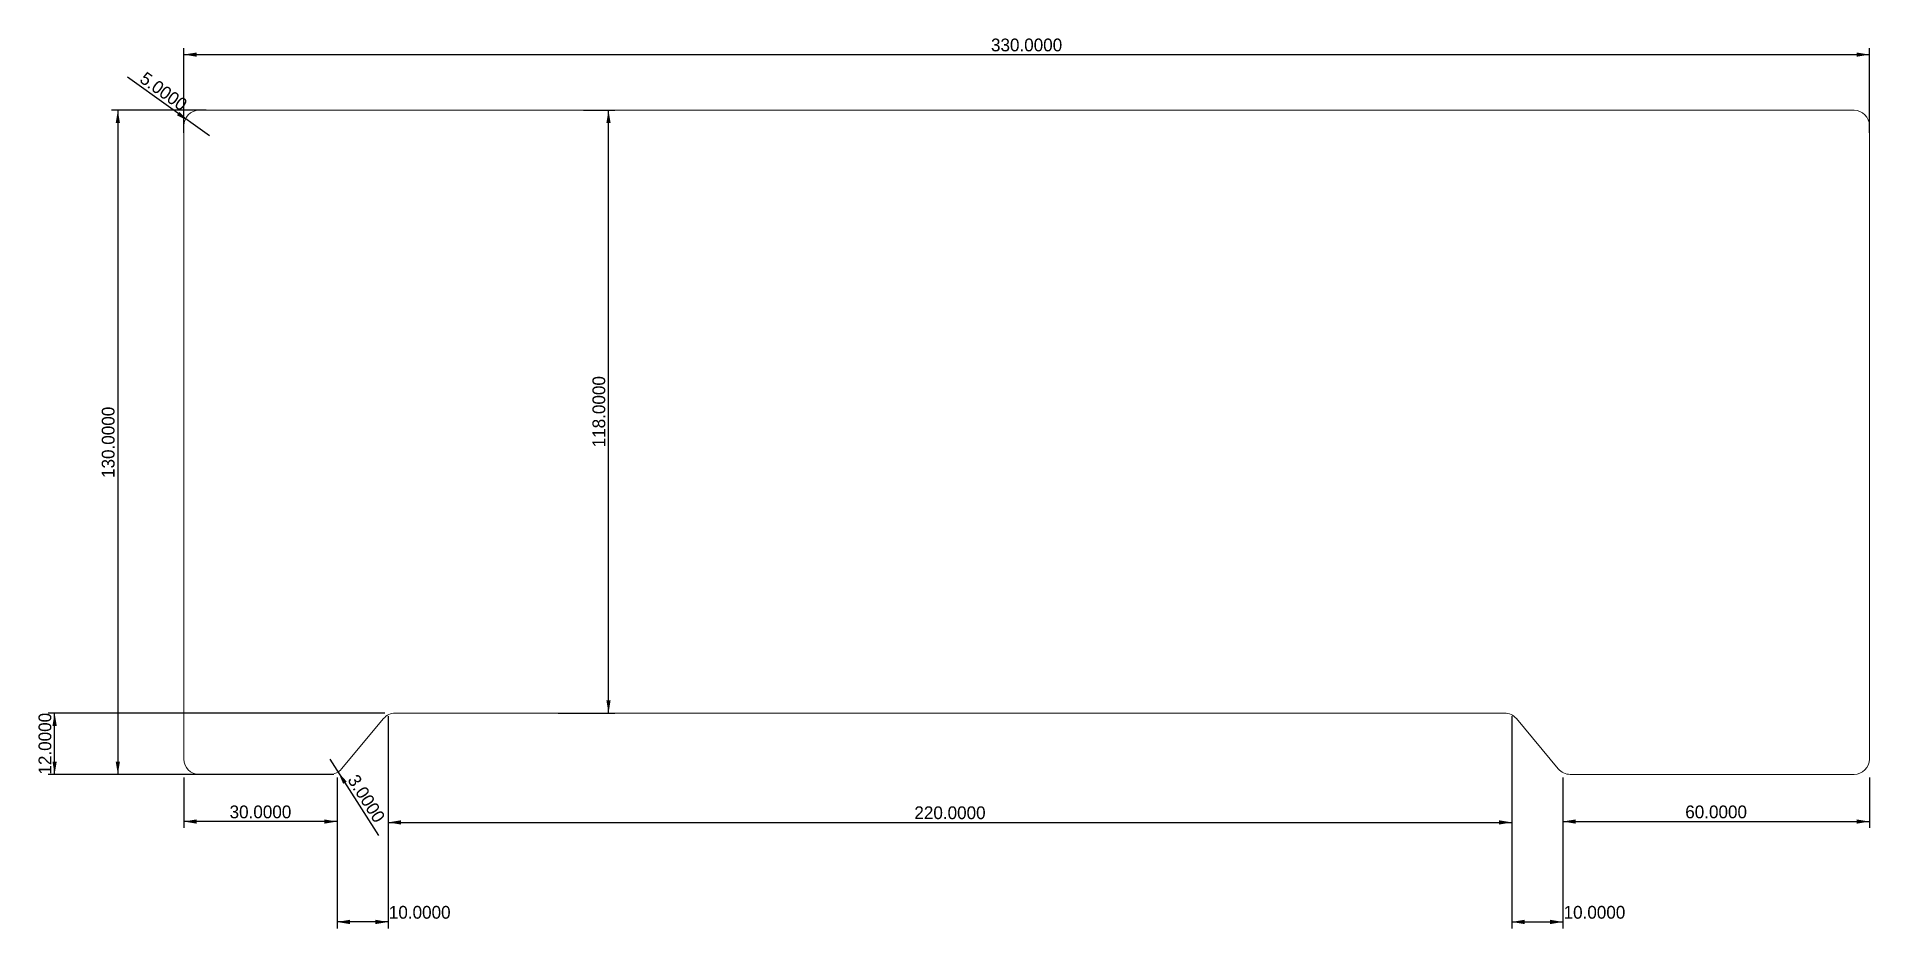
# Model space of a CAD drawing. Header units: millimetres. Extents: x -29 to 330, y -30 to 144.
import ezdxf

# ---------------------------------------------------------------- set-up
doc = ezdxf.new("R2010")
doc.units = ezdxf.units.MM
doc.layers.get('0').update_dxf_attribs({"linetype": 'CONTINUOUS', "lineweight": 0})
doc.layers.add('Dimention', color=1, linetype='CONTINUOUS', lineweight=13)
doc.dimstyles.get("Standard").update_dxf_attribs({"dimtxt": 2.5, "dimasz": 2.5, "dimexe": 1.25, "dimexo": 0.625, "dimtad": 0, "dimtoh": 1, "dimdec": 4, "dimzin": 1, "dimdsep": 46, "dimtxsty": 'Standard', "dimcen": 0.09, "dimazin": 0, "dimtfac": 1, "dimtdec": 4, "dimtofl": 0, "dimtmove": 0, "dimatfit": 3, "dimfxl": 1, "dimtolj": 1, "dimtzin": 0, "dimarcsym": 0})

# ---------------------------------------------------------------- blocks, each defined once
blk = doc.blocks.new('*D1')
at = {"layer": 'Dimention', "color": 0, "linetype": 'ByBlock', "lineweight": -2}
for p, q in [((4.38, 130), (-14.17, 130)), ((-12.92, 130), (-12.92, 0)), ((4.38, 0), (-14.17, 0))]:
    blk.add_line(p, q, dxfattribs=at)
for points in [[(-12.92, 130), (-12.51, 127.5), (-13.34, 127.5)], [(-12.92, 0), (-13.34, 2.5), (-12.51, 2.5)]]:
    blk.add_solid(points, dxfattribs=at)
at = {"layer": 'Dimention', "color": 0, "linetype": 'CONTINUOUS', "lineweight": -2, "insert": (-14.8, 65), "char_height": 2.5, "width": 13.0556, "attachment_point": 5, "rotation": 90}
blk.add_mtext('130.0000', dxfattribs=at)
blk = doc.blocks.new('*D2')
at = {"layer": 'Dimention', "color": 0, "linetype": 'ByBlock', "lineweight": -2}
for p, q in [((0, 125.62), (0, 142.16)), ((0, 140.91), (330, 140.91)), ((330, 125.62), (330, 142.16))]:
    blk.add_line(p, q, dxfattribs=at)
for points in [[(0, 140.91), (2.5, 141.32), (2.5, 140.49)], [(330, 140.91), (327.5, 140.49), (327.5, 141.32)]]:
    blk.add_solid(points, dxfattribs=at)
at = {"layer": 'Dimention', "color": 0, "linetype": 'CONTINUOUS', "lineweight": -2, "insert": (165, 142.78), "char_height": 2.5, "width": 13.6111, "attachment_point": 5}
blk.add_mtext('330.0000', dxfattribs=at)
blk = doc.blocks.new('*D3')
at = {"layer": 'Dimention', "color": 0, "linetype": 'ByBlock', "lineweight": -2}
blk.add_line((5, 125), (-11.05, 136.47), dxfattribs=at)
blk.add_solid([(0.93, 127.91), (-1.34, 129.02), (-0.86, 129.7)], dxfattribs=at)
at = {"layer": 'Dimention', "color": 0, "linetype": 'CONTINUOUS', "lineweight": -2, "insert": (-3.97, 133.71), "char_height": 2.5, "width": 9.7222, "attachment_point": 5, "rotation": 324.4499}
blk.add_mtext('5.0000', dxfattribs=at)
blk = doc.blocks.new('*D4')
at = {"layer": 'Dimention', "color": 0, "linetype": 'ByBlock', "lineweight": -2}
for p, q in [((78.27, 130), (84.4, 130)), ((83.15, 12), (83.15, 130)), ((73.29, 12), (84.4, 12))]:
    blk.add_line(p, q, dxfattribs=at)
for points in [[(83.15, 130), (83.56, 127.5), (82.73, 127.5)], [(83.15, 12), (82.73, 14.5), (83.56, 14.5)]]:
    blk.add_solid(points, dxfattribs=at)
at = {"layer": 'Dimention', "color": 0, "linetype": 'CONTINUOUS', "lineweight": -2, "insert": (81.27, 71), "char_height": 2.5, "width": 12.5, "attachment_point": 5, "rotation": 90}
blk.add_mtext('118.0000', dxfattribs=at)
blk = doc.blocks.new('*D5')
at = {"layer": 'Dimention', "color": 0, "linetype": 'ByBlock', "lineweight": -2}
for p, q in [((0, -0.62), (0, -10.48)), ((30, -0.62), (30, -10.48)), ((30, -9.23), (0, -9.23))]:
    blk.add_line(p, q, dxfattribs=at)
for points in [[(0, -9.23), (2.5, -8.82), (2.5, -9.65)], [(30, -9.23), (27.5, -9.65), (27.5, -8.82)]]:
    blk.add_solid(points, dxfattribs=at)
at = {"layer": 'Dimention', "color": 0, "linetype": 'CONTINUOUS', "lineweight": -2, "insert": (15, -7.36), "char_height": 2.5, "width": 11.6667, "attachment_point": 5}
blk.add_mtext('30.0000', dxfattribs=at)
blk = doc.blocks.new('*D6')
at = {"layer": 'Dimention', "color": 0, "linetype": 'ByBlock', "lineweight": -2}
for p, q in [((40, 11.38), (40, -30.14)), ((30, -0.62), (30, -30.14)), ((40, -28.89), (30, -28.89))]:
    blk.add_line(p, q, dxfattribs=at)
for points in [[(30, -28.89), (32.5, -28.47), (32.5, -29.31)], [(40, -28.89), (37.5, -29.31), (37.5, -28.47)]]:
    blk.add_solid(points, dxfattribs=at)
at = {"layer": 'Dimention', "color": 0, "linetype": 'CONTINUOUS', "lineweight": -2, "insert": (46.18, -27.02), "char_height": 2.5, "width": 11.1111, "attachment_point": 5}
blk.add_mtext('10.0000', dxfattribs=at)
blk = doc.blocks.new('*D7')
at = {"layer": 'Dimention', "color": 0, "linetype": 'ByBlock', "lineweight": -2}
for p, q in [((40, 11.38), (40, -10.65)), ((260, 11.38), (260, -10.65)), ((40, -9.4), (260, -9.4))]:
    blk.add_line(p, q, dxfattribs=at)
for points in [[(40, -9.4), (42.5, -8.99), (42.5, -9.82)], [(260, -9.4), (257.5, -9.82), (257.5, -8.99)]]:
    blk.add_solid(points, dxfattribs=at)
at = {"layer": 'Dimention', "color": 0, "linetype": 'CONTINUOUS', "lineweight": -2, "insert": (150, -7.53), "char_height": 2.5, "width": 13.6111, "attachment_point": 5}
blk.add_mtext('220.0000', dxfattribs=at)
blk = doc.blocks.new('*D8')
at = {"layer": 'Dimention', "color": 0, "linetype": 'ByBlock', "lineweight": -2}
for p, q in [((260, 11.38), (260, -30.14)), ((270, -0.62), (270, -30.14)), ((260, -28.89), (270, -28.89))]:
    blk.add_line(p, q, dxfattribs=at)
for points in [[(260, -28.89), (262.5, -28.47), (262.5, -29.31)], [(270, -28.89), (267.5, -29.31), (267.5, -28.47)]]:
    blk.add_solid(points, dxfattribs=at)
at = {"layer": 'Dimention', "color": 0, "linetype": 'CONTINUOUS', "lineweight": -2, "insert": (276.18, -27.02), "char_height": 2.5, "width": 11.1111, "attachment_point": 5}
blk.add_mtext('10.0000', dxfattribs=at)
blk = doc.blocks.new('*D9')
at = {"layer": 'Dimention', "color": 0, "linetype": 'ByBlock', "lineweight": -2}
for p, q in [((270, -0.62), (270, -10.48)), ((330, -0.62), (330, -10.48)), ((270, -9.23), (330, -9.23))]:
    blk.add_line(p, q, dxfattribs=at)
for points in [[(270, -9.23), (272.5, -8.82), (272.5, -9.65)], [(330, -9.23), (327.5, -9.65), (327.5, -8.82)]]:
    blk.add_solid(points, dxfattribs=at)
at = {"layer": 'Dimention', "color": 0, "linetype": 'CONTINUOUS', "lineweight": -2, "insert": (300, -7.36), "char_height": 2.5, "width": 11.6667, "attachment_point": 5}
blk.add_mtext('60.0000', dxfattribs=at)
blk = doc.blocks.new('*D10')
at = {"layer": 'Dimention', "color": 0, "linetype": 'ByBlock', "lineweight": -2}
for p, q in [((39.38, 12), (-26.55, 12)), ((-25.3, 0), (-25.3, 12)), ((29.38, 0), (-26.55, 0))]:
    blk.add_line(p, q, dxfattribs=at)
for points in [[(-25.3, 12), (-24.88, 9.5), (-25.72, 9.5)], [(-25.3, 0), (-25.72, 2.5), (-24.88, 2.5)]]:
    blk.add_solid(points, dxfattribs=at)
at = {"layer": 'Dimention', "color": 0, "linetype": 'CONTINUOUS', "lineweight": -2, "insert": (-27.18, 6), "char_height": 2.5, "width": 11.1111, "attachment_point": 5, "rotation": 90}
blk.add_mtext('12.0000', dxfattribs=at)
blk = doc.blocks.new('*D11')
at = {"layer": 'Dimention', "color": 0, "linetype": 'ByBlock', "lineweight": -2}
blk.add_line((28.59, 3), (38.11, -11.95), dxfattribs=at)
blk.add_solid([(30.2, 0.47), (31.9, -1.42), (31.2, -1.86)], dxfattribs=at)
at = {"layer": 'Dimention', "color": 0, "linetype": 'CONTINUOUS', "lineweight": -2, "insert": (35.74, -4.74), "char_height": 2.5, "width": 9.7222, "attachment_point": 5, "rotation": 302.4577}
blk.add_mtext('3.0000', dxfattribs=at)

msp = doc.modelspace()

# ---------------------------------------------------------------- linework, layer by layer
for p, q in [((327, 130), (3, 130)), ((0, 127), (0, 3)), ((330, 3), (330, 127))]:
    msp.add_line(p, q)
at = {"lineweight": 13}
for p, q in [((30.89954, 1.07945), (39.10046, 10.92055)), ((41.40512, 12), (258.59488, 12)), ((260.89954, 10.92055), (269.10046, 1.07945)), ((3, 0), (28.59488, 0)), ((271.40512, 0), (327, 0))]:
    msp.add_line(p, q, dxfattribs=at)
for centre, start, end in [((3, 127), 90, 180), ((327, 127), 0, 90), ((41.40512, 9), 90, 140.1944289), ((258.59488, 9), 39.8055711, 90), ((3, 3), 180, 270), ((28.59488, 3), 270, 320.1944289), ((271.40512, 3), 219.8055711, 270), ((327, 3), 270, 0)]:
    msp.add_arc(centre, 3, start, end, dxfattribs=at)

# ---------------------------------------------------------------- dimensions: what is measured, and where the dimension line sits
at = {"layer": 'Dimention', "lineweight": 13}
for p1, p2, distance, picture, middle in [((0, 125), (330, 125), 15.90524, '*D2', (165, 142.78024)), ((5, 130), (5, 0), -17.9247, '*D1', (-14.7997, 65)), ((30, 0), (0, 0), 9.2315, '*D5', (15, -7.3565))]:
    dim = msp.add_aligned_dim(p1=p1, p2=p2, distance=distance, dimstyle='Standard', dxfattribs=at)
    dim.commit()
    dim.dimension.update_dxf_attribs({"geometry": picture, "text_midpoint": middle})
for center, mpoint, picture, middle in [((5, 125), (0.93196, 127.90707), '*D3', (-3.96694, 133.71244)), ((28.59488, 3), (30.20491, 0.46864), '*D11', (35.73755, -4.73631))]:
    dim = msp.add_radius_dim(center=center, mpoint=mpoint, dimstyle='Standard', dxfattribs=at)
    dim.commit()
    dim.dimension.update_dxf_attribs({"geometry": picture, "text_midpoint": middle})
for base, p1, p2, picture, middle in [((83.14551, 130), (72.66327, 12), (77.64997, 130), '*D4', (81.27051, 71)), ((-25.30114, 12), (30, 0), (40, 12), '*D10', (-27.17614, 6))]:
    dim = msp.add_linear_dim(base=base, p1=p1, p2=p2, angle=90, dimstyle='Standard', dxfattribs=at)
    dim.commit()
    dim.dimension.update_dxf_attribs({"geometry": picture, "text_midpoint": middle})
for base, p1, p2, picture, middle in [((30, -28.89116), (40, 12), (30, 0), '*D6', (35, -27.01616)), ((260, -9.40245), (40, 12), (260, 12), '*D7', (150, -7.52745)), ((270, -28.89116), (260, 12), (270, 0), '*D8', (265, -27.01616)), ((330, -9.2315), (270, 0), (330, 0), '*D9', (300, -7.3565))]:
    dim = msp.add_linear_dim(base=base, p1=p1, p2=p2, dimstyle='Standard', dxfattribs=at)
    dim.commit()
    dim.dimension.update_dxf_attribs({"geometry": picture, "text_midpoint": middle})

doc.saveas('drawing.dxf')
